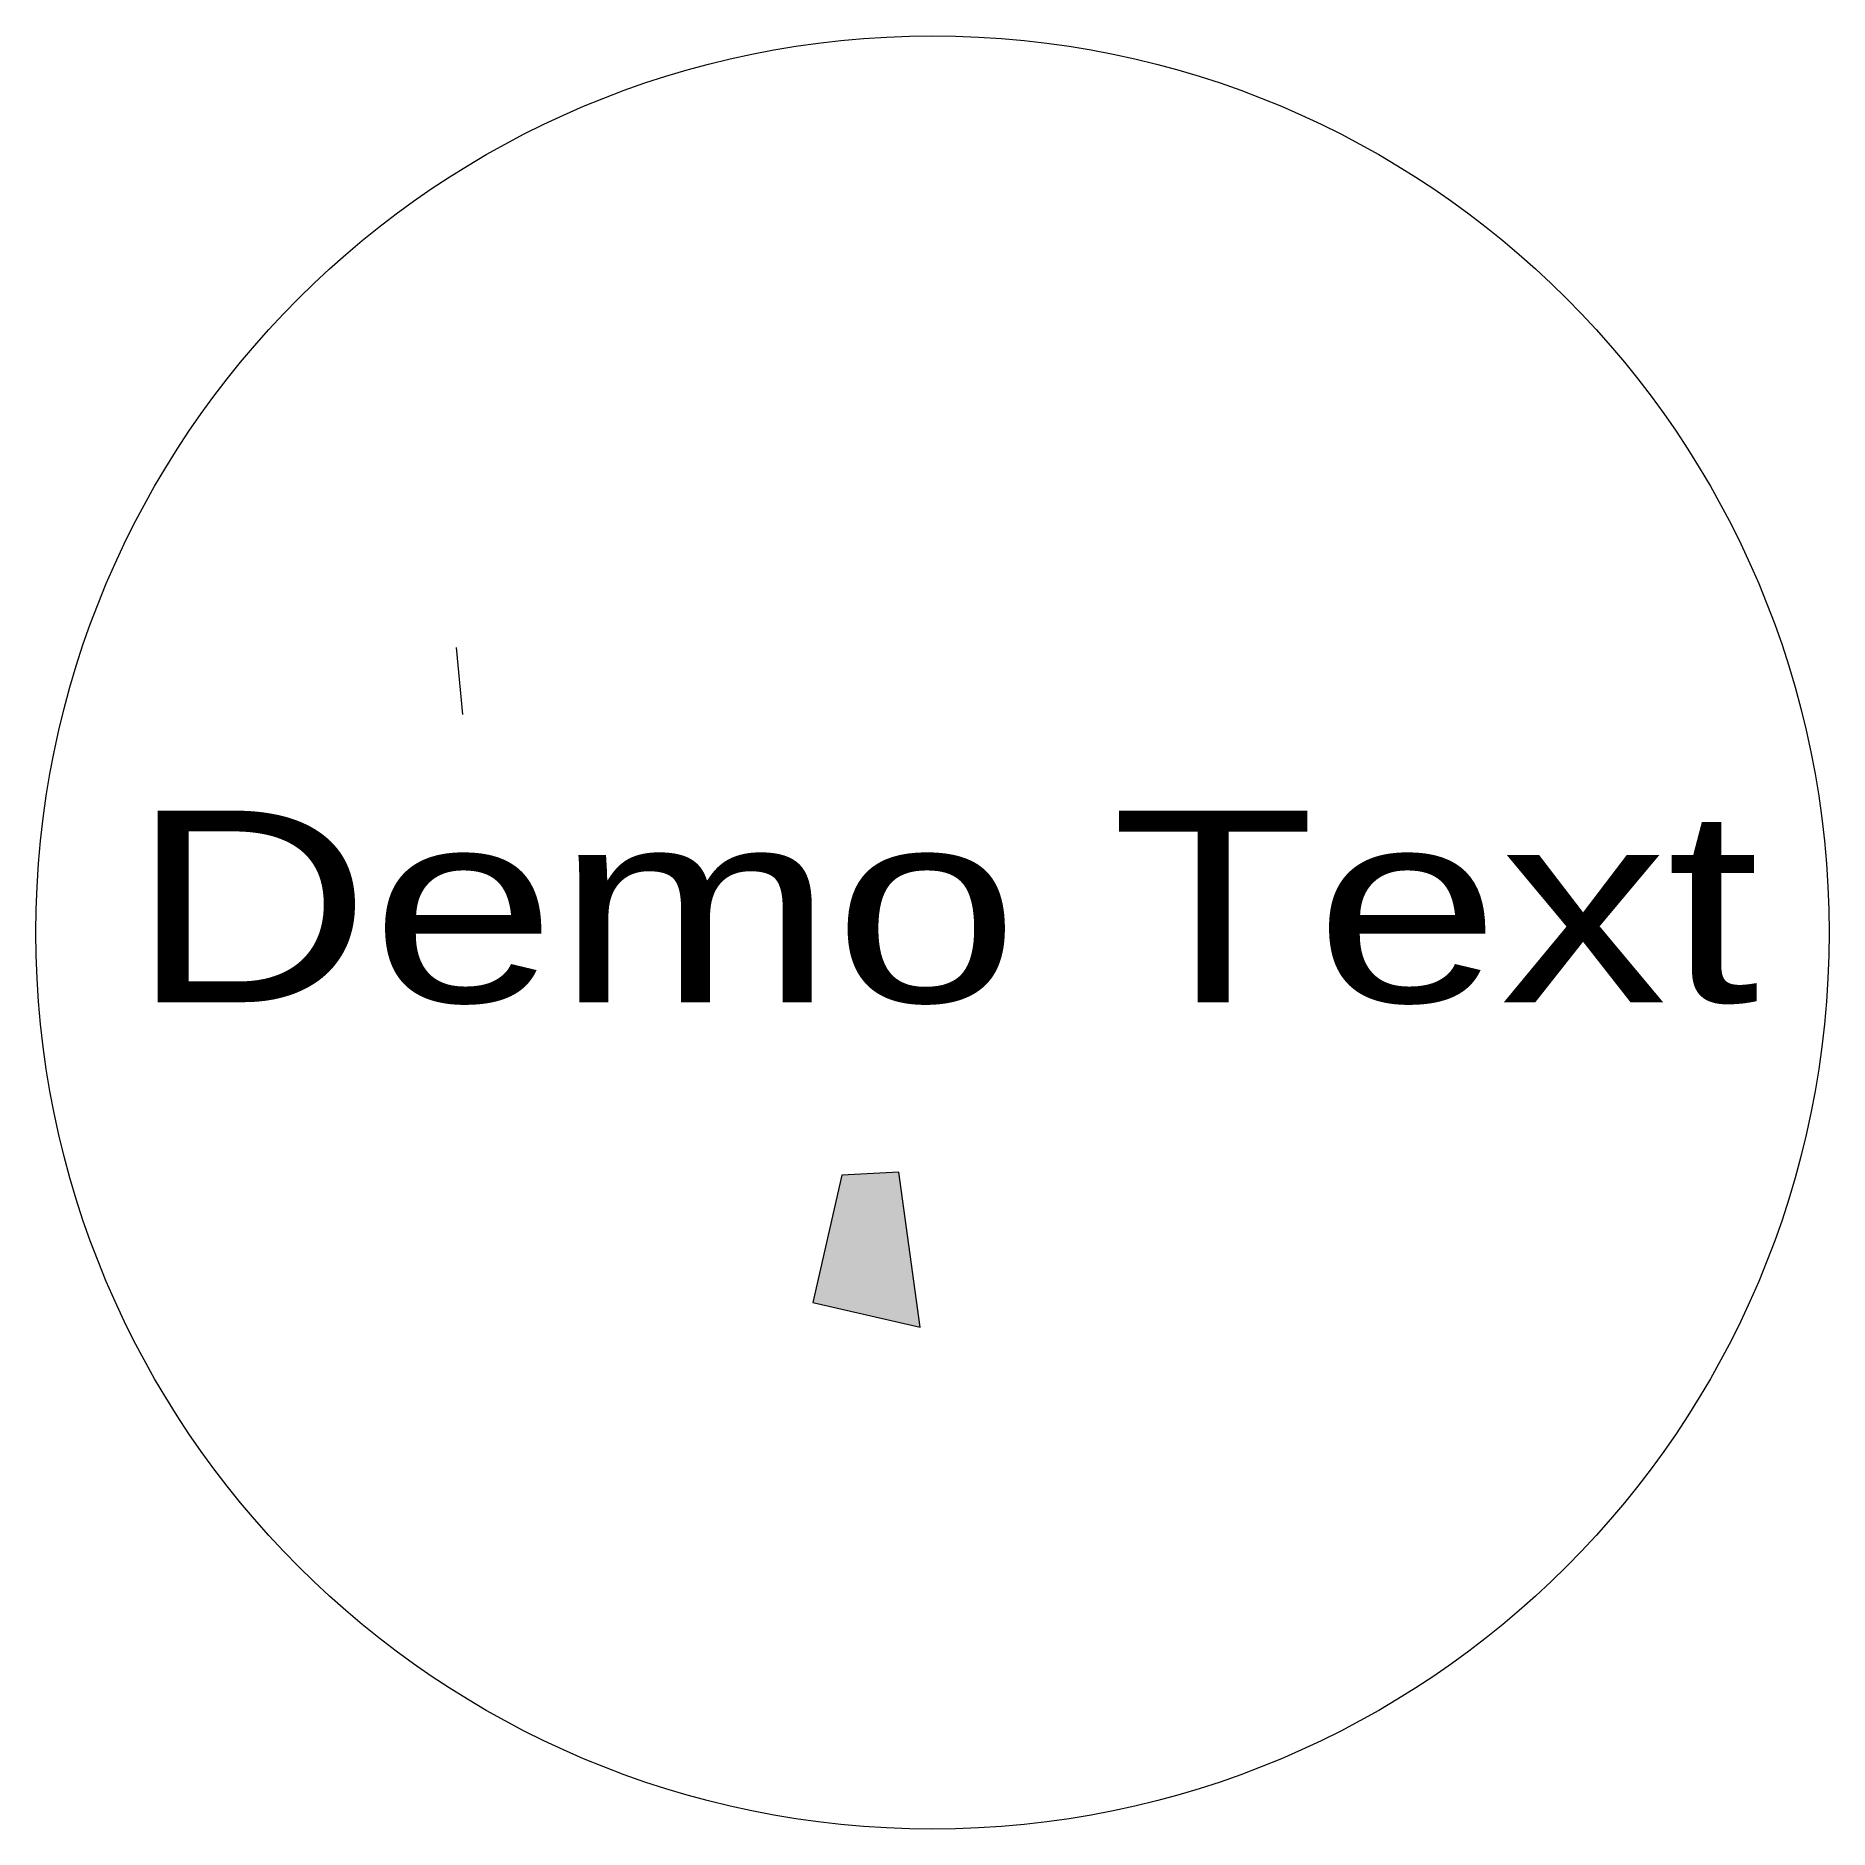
# Model space of a CAD drawing. Extents: x 0.33 to 9.69, y -0.1 to 9.26.
import ezdxf
from ezdxf.enums import TextEntityAlignment as Align

# ---------------------------------------------------------------- set-up
doc = ezdxf.new("R2010")
doc.units = 0
doc.header["$LTSCALE"] = 0.4
doc.layers.add('1', color=7, linetype='Continuous')
doc.layers.add('2', color=7, linetype='Continuous', lineweight=13)

msp = doc.modelspace()

# ---------------------------------------------------------------- hatches: boundary and pattern name
at = {"layer": '2'}
msp.add_hatch(color=256, dxfattribs=at).paths.add_polyline_path([(4.5355, 3.317), (4.3832, 2.6517), (4.9441, 2.5235), (4.832, 3.3331)])

# ---------------------------------------------------------------- linework, layer by layer
msp.add_line((2.5562, 5.7218), (2.5242, 6.0709), dxfattribs=at)
msp.add_lwpolyline([(4.5355, 3.317), (4.3832, 2.6517), (4.9441, 2.5235), (4.832, 3.3331)], close=True, dxfattribs=at)
msp.add_circle((5.0082, 4.5835), 4.6796, dxfattribs=at)

# ---------------------------------------------------------------- texts
at = {"layer": '1', "width": 1.3}
msp.add_text('Demo Text', height=1, dxfattribs=at).set_placement((5.0724, 4.2198), align=Align.CENTER)

doc.saveas('drawing.dxf')
